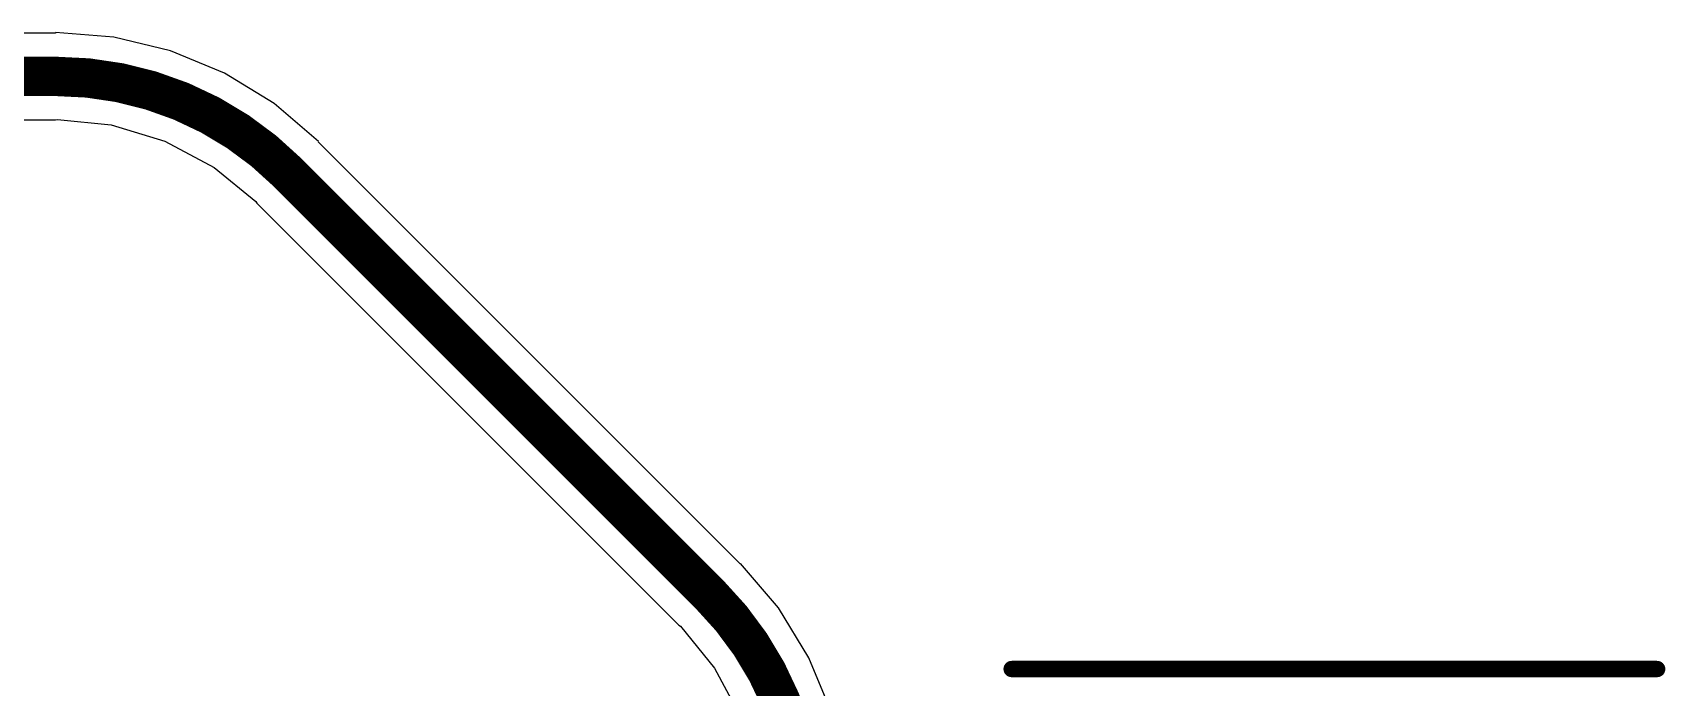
# Model space of a CAD drawing. Header units: inches. Extents: x -11 to 1110, y -7 to 455.
# Drawn here: x 563.1 to 575.74, y 181.56 to 186.63 of the extents above; entities that cross this region are included whole.
import ezdxf

# ---------------------------------------------------------------- set-up
doc = ezdxf.new("R2010")
doc.units = ezdxf.units.IN
doc.layers.add('Bottom Layer', color=5, linetype='Continuous')
doc.layers.add('Top Overlay', color=2, linetype='Continuous')

msp = doc.modelspace()

# ---------------------------------------------------------------- linework, layer by layer
at = {"layer": 'Bottom Layer'}
for p, q in [((563.275, 186.63), (562.817, 186.63)), ((563.725, 186.597), (563.275, 186.633)), ((563.275, 186.633), (563.275, 186.63)), ((564.165, 186.492), (563.725, 186.597)), ((564.582, 186.319), (564.165, 186.492)), ((564.967, 186.083), (564.582, 186.319)), ((565.311, 185.789), (564.967, 186.083)), ((562.817, 185.957), (563.275, 185.957)), ((563.275, 185.957), (563.29, 185.96)), ((563.29, 185.96), (563.706, 185.919)), ((563.706, 185.919), (564.12, 185.793)), ((564.12, 185.793), (564.502, 185.589)), ((565.309, 185.788), (565.311, 185.789)), ((568.578, 182.519), (565.309, 185.788)), ((564.502, 185.589), (564.825, 185.324)), ((564.825, 185.324), (564.833, 185.312)), ((564.833, 185.312), (568.102, 182.043)), ((568.58, 182.521), (568.578, 182.519)), ((568.873, 182.177), (568.58, 182.521)), ((569.109, 181.792), (568.873, 182.177)), ((568.102, 182.043), (568.114, 182.035)), ((568.114, 182.035), (568.379, 181.711)), ((569.282, 181.375), (569.109, 181.792)), ((568.379, 181.711), (568.583, 181.33))]:
    msp.add_line(p, q, dxfattribs=at)
for points in [[(562.478, 186.294, 0.305, 0.305, 0), (563.275, 186.294, 0.305, 0.305, 0)], [(563.275, 186.294, 0.305, 0.305, -0.198912), (565.071, 185.55, 0.305, 0.305, 0)], [(565.071, 185.55, 0.305, 0.305, 0), (568.34, 182.281, 0.305, 0.305, 0)], [(568.34, 182.281, 0.305, 0.305, -0.198912), (569.084, 180.485, 0.305, 0.305, 0)]]:
    msp.add_lwpolyline(points, format="xyseb", dxfattribs=at)
for points in [[(563.199, 186.294, 0.152, 0.152, 1), (563.351, 186.294, 0.152, 0.152, 1)], [(563.199, 186.294, 0.152, 0.152, 1), (563.351, 186.294, 0.152, 0.152, 1)], [(564.995, 185.55, 0.152, 0.152, 1), (565.147, 185.55, 0.152, 0.152, 1)], [(564.995, 185.55, 0.152, 0.152, 1), (565.147, 185.55, 0.152, 0.152, 1)], [(568.264, 182.281, 0.152, 0.152, 1), (568.416, 182.281, 0.152, 0.152, 1)], [(568.264, 182.281, 0.152, 0.152, 1), (568.416, 182.281, 0.152, 0.152, 1)]]:
    msp.add_lwpolyline(points, format="xyseb", close=True, dxfattribs=at)
at = {"layer": 'Top Overlay'}
msp.add_lwpolyline([(570.679, 181.704, 0.127, 0.127, 0), (575.679, 181.704, 0.127, 0.127, 0)], format="xyseb", dxfattribs=at)
for points in [[(570.648, 181.704, 0.0635, 0.0635, 1), (570.711, 181.704, 0.0635, 0.0635, 1)], [(575.648, 181.704, 0.0635, 0.0635, 1), (575.711, 181.704, 0.0635, 0.0635, 1)]]:
    msp.add_lwpolyline(points, format="xyseb", close=True, dxfattribs=at)

doc.saveas('drawing.dxf')
